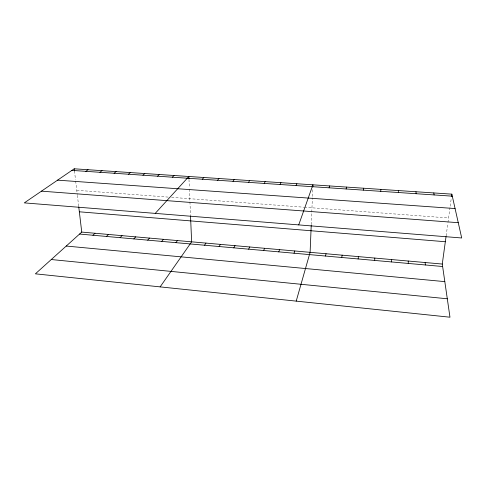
<?xml version="1.0" encoding="UTF-8"?>
<svg xmlns="http://www.w3.org/2000/svg" width="486" height="486" viewBox="0 0 486 486"><rect width="100%" height="100%" fill="white"/><g stroke="black" fill="none" stroke-linecap="round" stroke-linejoin="round"><path stroke-width="0.36" stroke-dasharray="2.43 1.82" d="M311.259 224.678L311.751 212.862M311.781 212.139L312.377 197.826M312.431 196.405L312.735 189.163M446.13 235.844L447.861 223.22M447.964 222.473L449.993 207.637M450.194 206.161L451.324 197.905M76.77 190.293L168.691 197.134M171.582 197.352L303.677 207.188M304.43 207.243L448.578 217.977M74.467 170.957L75.5 179.62M75.67 181.041L77.286 194.625M77.377 195.348L78.744 206.817M188.987 179.474L189.34 187.681M189.4 189.151L190.494 215.037"/><path stroke-width="0.73" d="M391.388 261.93L391.424 259.542M311.222 225.437L310.104 252.331L296.211 301.12M312.826 186.995L312.917 184.82L298.72 224.903M380.751 191.32L380.878 189.388M374.663 260.435L374.828 258.066M358.109 258.959L358.401 256.614M442.272 264.05L81.751 232.083L35.387 273.831L449.969 317.206L442.272 264.05L446.033 236.579M451.53 196.405L451.84 194.151L74.212 168.794L24.3 202.881L461.7 237.976L451.84 194.151M363.352 190.141L363.613 188.228M341.725 257.489L342.138 255.168M346.135 188.975L346.536 187.08M325.505 256.043L326.039 253.741M329.107 187.821L329.636 185.944M294.03 253.224L294.789 250.97M278.757 251.863L279.626 249.628M296.077 185.579L296.855 183.744M263.631 250.509L264.603 248.297M248.65 249.172L249.731 246.979M280.058 184.498L280.957 182.675M233.815 247.842L234.999 245.673M264.208 183.422L265.222 181.618M219.119 246.53L220.401 244.379M248.51 182.359L249.646 180.573M204.57 245.23L205.949 243.097M160.137 286.88L191.63 241.828L190.524 215.772M232.976 181.308L234.222 179.534M175.871 242.666L177.445 240.57M217.594 180.263L218.949 178.514M161.729 241.396L163.393 239.325M202.37 179.231L203.834 177.499M147.714 240.145L149.469 238.085M133.832 238.905L135.679 236.864M155.228 213.384L188.86 176.491L188.957 178.733M120.078 237.672L122.01 235.655M172.366 177.202L174.037 175.495M106.446 236.457L108.469 234.452M157.585 176.199L159.359 174.51M92.948 235.248L95.049 233.262M142.951 175.209L144.822 173.532M128.462 174.225L130.43 172.566M114.107 173.253L116.172 171.613M99.891 172.287L102.054 170.665M85.815 171.333L88.063 169.723M71.873 170.392L452.296 196.168M57.573 180.154L455.084 208.561M41.468 191.156L458.262 222.697M79.333 211.799L445.328 241.73M79.564 234.052L442.631 266.51M66.23 246.056L444.818 281.625M51.267 259.53L447.302 298.781M433.81 192.942L434.113 194.935M74.212 168.794L74.467 170.957M78.744 206.817L81.751 232.083M425.147 262.531L425.365 264.967M415.973 191.739L416.131 193.714M408.197 261.025L408.289 263.442M398.332 190.555L398.344 192.511"/></g></svg>
